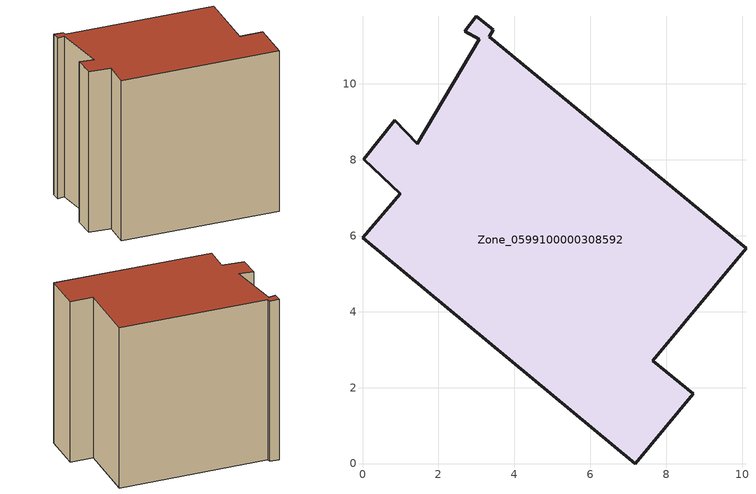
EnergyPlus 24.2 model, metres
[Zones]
Zone_0599100000308592
 floor ground (C_G): 0.04,8.01 0.85,9.04 1.45,8.43 3.08,11.17 2.69,11.38 3,11.77 3.44,11.42 3.34,11.24 10.1,5.66 7.64,2.7 8.71,1.84 7.18,0 0,5.94 0.99,7.1 z0
 wall outside (C_F): 3.44,11.42 3,11.77 2.69,11.38 3.08,11.17 1.45,8.43 0.85,9.04 0.04,8.01 0.99,7.1 0,5.94 7.18,0 8.71,1.84 7.64,2.7 10.1,5.66 3.34,11.24 3.44,11.42 z0:9.96
 roof outside (C_R): 0.85,9.04 0.04,8.01 0.99,7.1 0,5.94 7.18,0 8.71,1.84 7.64,2.7 10.1,5.66 3.34,11.24 3.44,11.42 3,11.77 2.69,11.38 3.08,11.17 1.45,8.43 z9.96
[BUILDING]
Pand.0599100000308592: North Axis=0; Terrain=City; Loads Convergence Tolerance Value=0.04; Temperature Convergence Tolerance Value=0.4; Solar Distribution=FullExterior; Maximum Number of Warmup Days=25; Minimum Number of Warmup Days=1
[Site:Location]
Rotterdam.The.Hague.AP_ZH_NLD Design_Conditions: Latitude=51.96; Longitude=4.45; Time Zone=1; Elevation=-4.5
[SITE:GROUNDTEMPERATURE:BUILDINGSURFACE]
18, 18, 18, 18, 18, 18, 18, 18, 18, 18, 18, 18
[MATERIAL] Thermal Absorptance=0.9; Solar Absorptance=0.7; Visible Absorptance=0.7
Name | Roughness | Thickness | Conductivity | Density | Specific Heat
G.TI.1946 | MediumSmooth | 0.15 | 1 | 540 | 1210
F.TI.1946 | Rough | 0.3 | 0.857143 | 1920 | 840
R.TI.1946 | MediumRough | 0.2 | 0.1 | 1500 | 1000
[CONSTRUCTION]
C_G: G.TI.1946
C_F: F.TI.1946
C_R: R.TI.1946
[ZONE]
Zone_0599100000308592: Type=1; Multiplier=1; Ceiling Height=Autocalculate; Volume=Autocalculate; Floor Area=autocalculate; Part of Total Floor Area=Yes
[ZONEINFILTRATION:DESIGNFLOWRATE]
Infil_Zone_0599100000308592: Zone or ZoneList or Space or SpaceList=Zone_0599100000308592; Schedule=AlwaysOn; Design Flow Rate Calculation Method=Flow/Area; Flow Rate per Floor Area=0.003; Constant Term Coefficient=1; Temperature Term Coefficient=0; Velocity Term Coefficient=0; Velocity Squared Term Coefficient=0
[HVACTEMPLATE:ZONE:IDEALLOADSAIRSYSTEM]
Zone_0599100000308592: Maximum Heating Supply Air Temperature=50; Minimum Cooling Supply Air Temperature=13; Maximum Heating Supply Air Humidity Ratio=0.0156; Minimum Cooling Supply Air Humidity Ratio=0.0077; Heating Limit=NoLimit; Cooling Limit=NoLimit; Dehumidification Control Type=ConstantSensibleHeatRatio; Cooling Sensible Heat Ratio=0.7; Dehumidification Setpoint=60; Humidification Control Type=None; Humidification Setpoint=30; Outdoor Air Method=None; Outdoor Air Flow Rate per Person=0.00944; Outdoor Air Flow Rate per Zone Floor Area=0; Outdoor Air Flow Rate per Zone=0; Demand Controlled Ventilation Type=None; Outdoor Air Economizer Type=NoEconomizer; Heat Recovery Type=None; Sensible Heat Recovery Effectiveness=0.7; Latent Heat Recovery Effectiveness=0.65
[ZONECONTROL:THERMOSTAT]
ThermostatControl_Zone_0599100000308592: Zone or ZoneList=Zone_0599100000308592; Control Type Schedule=DualSetpointControlType; Control 1=Thermostat_Zone_0599100000308592; Temperature Difference Between Cutout And Setpoint=0
[THERMOSTATSETPOINT:DUALSETPOINT]
Thermostat_Zone_0599100000308592: Heating Setpoint Temperature Schedule=HeatingSetpoint_Zone_0599100000308592; Cooling Setpoint Temperature Schedule=CoolingSetpoint_Zone_0599100000308592
[SCHEDULE:COMPACT]
HeatingSetpoint_Zone_0599100000308592: Through: 12/31, For: AllDays, Until: 24:00, 21
CoolingSetpoint_Zone_0599100000308592: Through: 12/31, For: AllDays, Until: 24:00, 24
DualSetpointControlType: Through: 12/31, For: AllDays, Until: 24:00, 4
AlwaysOn: Through: 12/31, For: AllDays, Until: 24:00, 1
